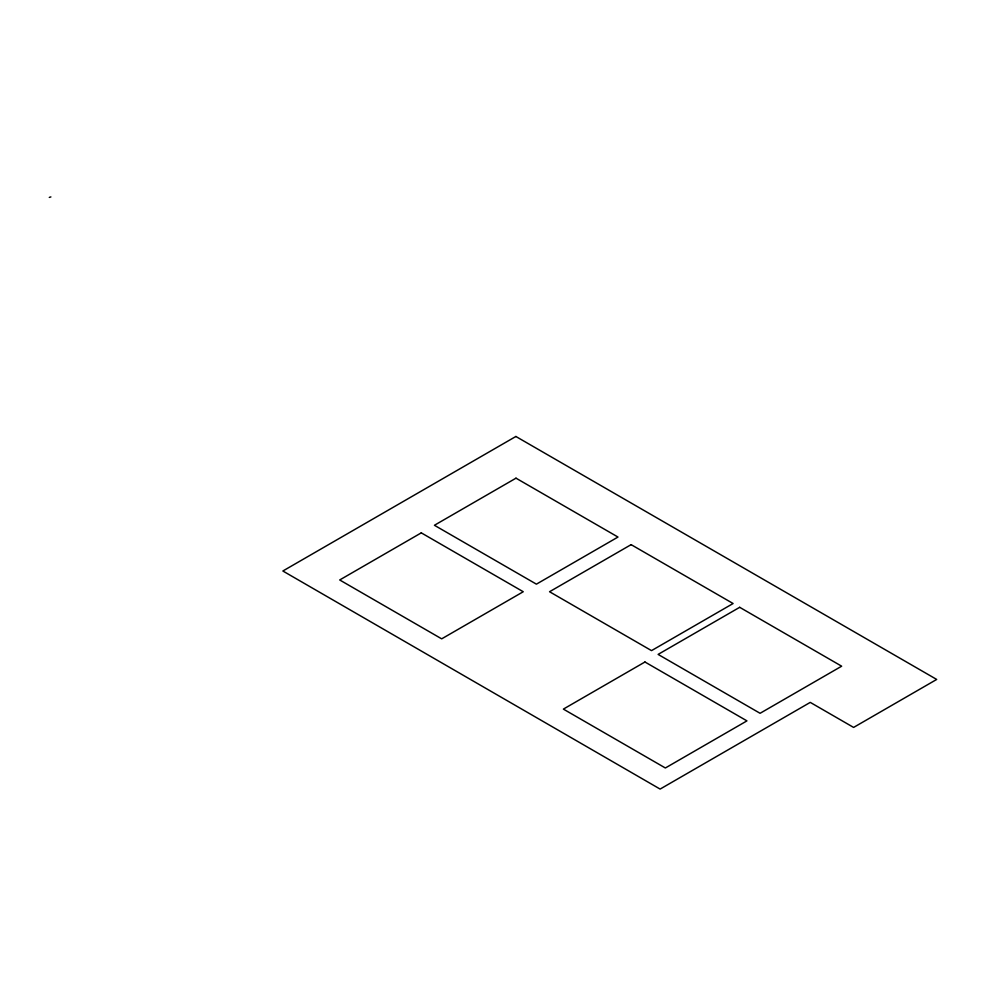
<?xml version="1.0" encoding="UTF-8"?>
<svg xmlns="http://www.w3.org/2000/svg" width="986" height="986" viewBox="0 0 986 986"><rect width="100%" height="100%" fill="white"/><g stroke="black" fill="none" stroke-linecap="round" stroke-linejoin="round"><path stroke-width="1.48" d="M49.3 197.41L50.89 196.917M515.875 436.478L282.859 571.005L660.115 789.083L810.258 702.389L853.605 727.422L936.7 679.44L515.875 436.478M307.891 559.617L307.891 559.617M421.281 532.859L339.702 579.965L441.679 638.842L523.258 591.736L421.281 532.859M515.998 478.173L434.419 525.279L536.409 584.156L617.988 537.05L515.998 478.173M631.126 544.642L549.547 591.736L651.524 650.624L733.103 603.518L631.126 544.642M486.16 684.259L486.16 684.259M644.955 662L563.376 709.107L665.365 767.983L746.944 720.877L644.955 662M739.685 607.314L658.106 654.408L760.083 713.297L841.662 666.191L739.685 607.314M678.923 775.07L678.923 775.07"/></g></svg>
